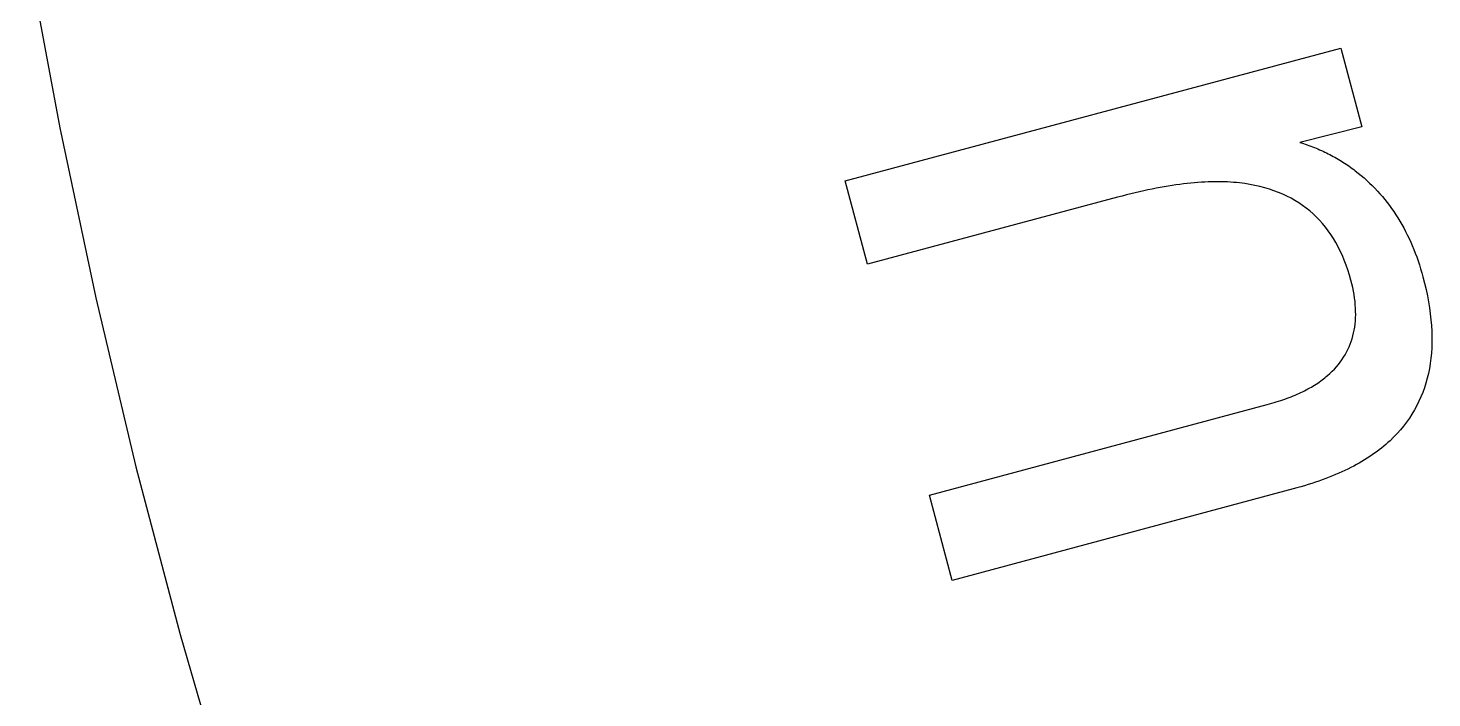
# Model space of a CAD drawing. Header units: metres. Extents: x -53 to 53, y -52 to 53.
# Drawn here: x -44.34 to -35.41, y -12.4 to -8.15 of the extents above; entities that cross this region are included whole.
import ezdxf

# ---------------------------------------------------------------- set-up
doc = ezdxf.new("R2010")
doc.units = ezdxf.units.M

msp = doc.modelspace()

# ---------------------------------------------------------------- linework, layer by layer
for p, q in [((-44.3375, -7.69328), (-44.1353, -8.77905)), ((-39.138, -9.11658), (-35.9853, -8.27179)), ((-35.9853, -8.27179), (-35.8509, -8.7731)), ((-44.1353, -8.77905), (-43.9066, -9.85954)), ((-35.8509, -8.7731), (-36.2468, -8.87195)), ((-36.2468, -8.87195), (-36.2349, -8.87558)), ((-36.2349, -8.87558), (-36.2231, -8.87933)), ((-36.2231, -8.87933), (-36.2113, -8.88319)), ((-36.2113, -8.88319), (-36.1997, -8.88718)), ((-36.1997, -8.88718), (-36.1881, -8.89127)), ((-36.1881, -8.89127), (-36.1765, -8.89548)), ((-36.1765, -8.89548), (-36.1651, -8.8998)), ((-36.1651, -8.8998), (-36.1537, -8.90424)), ((-36.1537, -8.90424), (-36.1424, -8.9088)), ((-36.1424, -8.9088), (-36.1311, -8.91345)), ((-36.1311, -8.91345), (-36.12, -8.91824)), ((-36.12, -8.91824), (-36.1089, -8.92314)), ((-36.1089, -8.92314), (-36.0979, -8.92816)), ((-36.0979, -8.92816), (-36.0869, -8.93329)), ((-36.0869, -8.93329), (-36.0761, -8.93852)), ((-36.0761, -8.93852), (-36.0653, -8.94388)), ((-36.0653, -8.94388), (-36.0545, -8.94936)), ((-36.0545, -8.94936), (-36.0439, -8.95494)), ((-36.0439, -8.95494), (-36.0333, -8.96065)), ((-36.0333, -8.96065), (-36.0228, -8.96646)), ((-36.0228, -8.96646), (-36.0124, -8.9724)), ((-36.0124, -8.9724), (-36.002, -8.97844)), ((-36.002, -8.97844), (-35.9918, -8.9846)), ((-35.9918, -8.9846), (-35.9816, -8.99088)), ((-35.9816, -8.99088), (-35.9714, -8.99725)), ((-35.9714, -8.99725), (-35.9614, -9.00377)), ((-35.9614, -9.00377), (-35.9514, -9.01039)), ((-35.9514, -9.01039), (-35.9415, -9.01714)), ((-35.9415, -9.01714), (-35.9317, -9.02397)), ((-35.9317, -9.02397), (-35.9219, -9.03094)), ((-35.9219, -9.03094), (-35.9122, -9.03802)), ((-35.9122, -9.03802), (-35.9026, -9.04523)), ((-35.9026, -9.04523), (-35.893, -9.05252)), ((-35.893, -9.05252), (-35.8742, -9.06735)), ((-35.8742, -9.06735), (-35.8557, -9.08255)), ((-35.8557, -9.08255), (-35.8375, -9.09808)), ((-35.8375, -9.09808), (-35.8197, -9.11397)), ((-38.9959, -9.64688), (-39.138, -9.11658)), ((-37.3212, -9.1991), (-37.3492, -9.20605)), ((-37.2936, -9.19244), (-37.3212, -9.1991)), ((-37.2663, -9.1861), (-37.2936, -9.19244)), ((-37.2393, -9.18004), (-37.2663, -9.1861)), ((-37.2126, -9.17429), (-37.2393, -9.18004)), ((-37.1862, -9.16884), (-37.2126, -9.17429)), ((-37.1602, -9.16368), (-37.1862, -9.16884)), ((-37.1344, -9.15883), (-37.1602, -9.16368)), ((-37.109, -9.15427), (-37.1344, -9.15883)), ((-37.0839, -9.15002), (-37.109, -9.15427)), ((-37.0592, -9.14607), (-37.0839, -9.15002)), ((-37.0347, -9.1424), (-37.0592, -9.14607)), ((-37.0105, -9.13907), (-37.0347, -9.1424)), ((-36.9867, -9.136), (-37.0105, -9.13907)), ((-36.9632, -9.13324), (-36.9867, -9.136)), ((-36.94, -9.13078), (-36.9632, -9.13324)), ((-36.9171, -9.12863), (-36.94, -9.13078)), ((-36.8946, -9.12679), (-36.9171, -9.12863)), ((-36.8723, -9.12521), (-36.8946, -9.12679)), ((-36.8504, -9.12396), (-36.8723, -9.12521)), ((-36.8288, -9.12302), (-36.8504, -9.12396)), ((-36.8075, -9.12236), (-36.8288, -9.12302)), ((-36.7865, -9.12199), (-36.8075, -9.12236)), ((-36.7659, -9.12195), (-36.7865, -9.12199)), ((-36.7455, -9.12219), (-36.7659, -9.12195)), ((-36.7255, -9.12273), (-36.7455, -9.12219)), ((-36.7058, -9.12358), (-36.7255, -9.12273)), ((-36.6864, -9.12471), (-36.7058, -9.12358)), ((-36.6673, -9.12616), (-36.6864, -9.12471)), ((-36.6486, -9.1279), (-36.6673, -9.12616)), ((-36.6301, -9.12993), (-36.6486, -9.1279)), ((-36.5965, -9.13426), (-36.6301, -9.12993)), ((-36.5637, -9.13951), (-36.5965, -9.13426)), ((-36.5316, -9.14563), (-36.5637, -9.13951)), ((-36.5003, -9.15266), (-36.5316, -9.14563)), ((-36.4697, -9.1606), (-36.5003, -9.15266)), ((-36.4398, -9.16943), (-36.4697, -9.1606)), ((-36.4108, -9.17918), (-36.4398, -9.16943)), ((-36.3825, -9.18982), (-36.4108, -9.17918)), ((-36.3549, -9.20135), (-36.3825, -9.18982)), ((-35.8197, -9.11397), (-35.8024, -9.1302)), ((-35.8024, -9.1302), (-35.7853, -9.14679)), ((-35.7853, -9.14679), (-35.7686, -9.16373)), ((-35.7686, -9.16373), (-35.7523, -9.18103)), ((-35.7523, -9.18103), (-35.7364, -9.19867)), ((-35.7364, -9.19867), (-35.7208, -9.21666)), ((-37.406, -9.22086), (-38.9959, -9.64688)), ((-37.3774, -9.2133), (-37.406, -9.22086)), ((-37.3492, -9.20605), (-37.3774, -9.2133)), ((-36.3282, -9.21379), (-36.3549, -9.20135)), ((-36.3021, -9.22713), (-36.3282, -9.21379)), ((-36.2768, -9.24138), (-36.3021, -9.22713)), ((-36.2523, -9.25652), (-36.2768, -9.24138)), ((-36.2286, -9.27255), (-36.2523, -9.25652)), ((-36.2056, -9.28949), (-36.2286, -9.27255)), ((-35.7208, -9.21666), (-35.7056, -9.235)), ((-35.7056, -9.235), (-35.6907, -9.25369)), ((-35.6907, -9.25369), (-35.6762, -9.27274)), ((-35.6762, -9.27274), (-35.6621, -9.29213)), ((-36.1833, -9.30734), (-36.2056, -9.28949)), ((-36.1618, -9.32608), (-36.1833, -9.30734)), ((-36.1411, -9.34572), (-36.1618, -9.32608)), ((-36.1211, -9.36627), (-36.1411, -9.34572)), ((-36.1019, -9.38771), (-36.1211, -9.36627)), ((-35.6621, -9.29213), (-35.6483, -9.31186)), ((-35.6483, -9.31186), (-35.6349, -9.33195)), ((-35.6349, -9.33195), (-35.6219, -9.3524)), ((-35.6219, -9.3524), (-35.6092, -9.37318)), ((-35.6092, -9.37318), (-35.5969, -9.39433)), ((-36.0834, -9.41006), (-36.1019, -9.38771)), ((-36.0657, -9.4333), (-36.0834, -9.41006)), ((-36.0488, -9.45746), (-36.0657, -9.4333)), ((-36.0326, -9.4825), (-36.0488, -9.45746)), ((-35.5969, -9.39433), (-35.5849, -9.41583)), ((-35.5849, -9.41583), (-35.5733, -9.43768)), ((-35.5733, -9.43768), (-35.5621, -9.45987)), ((-35.5621, -9.45987), (-35.5513, -9.48242)), ((-36.0171, -9.50844), (-36.0326, -9.4825)), ((-36.0024, -9.53529), (-36.0171, -9.50844)), ((-35.9885, -9.56305), (-36.0024, -9.53529)), ((-35.5513, -9.48242), (-35.5408, -9.50533)), ((-35.5408, -9.50533), (-35.5307, -9.52855)), ((-35.5307, -9.52855), (-35.5209, -9.55215)), ((-35.5209, -9.55215), (-35.5115, -9.5761)), ((-35.9754, -9.59169), (-35.9885, -9.56305)), ((-35.963, -9.62125), (-35.9754, -9.59169)), ((-35.9513, -9.65167), (-35.963, -9.62125)), ((-35.5115, -9.5761), (-35.5025, -9.60039)), ((-35.5025, -9.60039), (-35.4938, -9.62505)), ((-35.4938, -9.62505), (-35.4855, -9.65004)), ((-35.9404, -9.68301), (-35.9513, -9.65167)), ((-35.9303, -9.71529), (-35.9404, -9.68301)), ((-35.9209, -9.74843), (-35.9303, -9.71529)), ((-35.4855, -9.65004), (-35.4776, -9.67538)), ((-35.4776, -9.67538), (-35.47, -9.7011)), ((-35.47, -9.7011), (-35.4628, -9.72714)), ((-35.4628, -9.72714), (-35.4523, -9.76778)), ((-35.9149, -9.77168), (-35.9209, -9.74843)), ((-35.9096, -9.79465), (-35.9149, -9.77168)), ((-35.905, -9.81731), (-35.9096, -9.79465)), ((-35.901, -9.83965), (-35.905, -9.81731)), ((-35.4523, -9.76778), (-35.443, -9.80786)), ((-35.443, -9.80786), (-35.4346, -9.84737)), ((-43.9066, -9.85954), (-43.6514, -10.9341)), ((-35.8977, -9.86168), (-35.901, -9.83965)), ((-35.895, -9.88341), (-35.8977, -9.86168)), ((-35.8929, -9.90485), (-35.895, -9.88341)), ((-35.8916, -9.92595), (-35.8929, -9.90485)), ((-35.4346, -9.84737), (-35.4273, -9.88629)), ((-35.4273, -9.88629), (-35.4211, -9.92465)), ((-35.8926, -10.0074), (-35.8913, -9.98749)), ((-35.8908, -9.94678), (-35.8916, -9.92595)), ((-35.8913, -9.98749), (-35.8907, -9.96729)), ((-35.8907, -9.96729), (-35.8908, -9.94678)), ((-35.4211, -9.92465), (-35.4159, -9.96246)), ((-35.4159, -9.96246), (-35.4118, -9.99969)), ((-35.4118, -9.99969), (-35.4087, -10.0364)), ((-35.9085, -10.1023), (-35.904, -10.0839)), ((-35.904, -10.0839), (-35.9002, -10.0652)), ((-35.9002, -10.0652), (-35.897, -10.0462)), ((-35.897, -10.0462), (-35.8944, -10.027)), ((-35.8944, -10.027), (-35.8926, -10.0074)), ((-35.4087, -10.0364), (-35.4066, -10.0725)), ((-35.4066, -10.0725), (-35.4056, -10.108)), ((-35.9407, -10.1895), (-35.933, -10.1727)), ((-35.933, -10.1727), (-35.9259, -10.1555)), ((-35.9259, -10.1555), (-35.9194, -10.1381)), ((-35.9194, -10.1381), (-35.9137, -10.1203)), ((-35.9137, -10.1203), (-35.9085, -10.1023)), ((-35.4068, -10.1774), (-35.4089, -10.2112)), ((-35.4057, -10.143), (-35.4068, -10.1774)), ((-35.4056, -10.108), (-35.4057, -10.143)), ((-36.0009, -10.2841), (-35.9893, -10.2691)), ((-35.9893, -10.2691), (-35.9783, -10.2538)), ((-35.9783, -10.2538), (-35.9679, -10.2382)), ((-35.9679, -10.2382), (-35.9582, -10.2222)), ((-35.9582, -10.2222), (-35.9491, -10.206)), ((-35.9491, -10.206), (-35.9407, -10.1895)), ((-35.4121, -10.2445), (-35.4164, -10.2772)), ((-35.4089, -10.2112), (-35.4121, -10.2445)), ((-36.0775, -10.3616), (-36.0691, -10.3544)), ((-36.0691, -10.3544), (-36.0542, -10.341)), ((-36.0542, -10.341), (-36.0399, -10.3272)), ((-36.0399, -10.3272), (-36.0263, -10.3131)), ((-36.0263, -10.3131), (-36.0133, -10.2987)), ((-36.0133, -10.2987), (-36.0009, -10.2841)), ((-35.428, -10.3409), (-35.4354, -10.3719)), ((-35.4217, -10.3093), (-35.428, -10.3409)), ((-35.4164, -10.2772), (-35.4217, -10.3093)), ((-36.2166, -10.4514), (-36.2053, -10.4456)), ((-36.2053, -10.4456), (-36.1943, -10.4397)), ((-36.1943, -10.4397), (-36.1834, -10.4337)), ((-36.1834, -10.4337), (-36.1728, -10.4277)), ((-36.1728, -10.4277), (-36.1623, -10.4215)), ((-36.1623, -10.4215), (-36.1521, -10.4152)), ((-36.1521, -10.4152), (-36.142, -10.4088)), ((-36.142, -10.4088), (-36.1322, -10.4024)), ((-36.1322, -10.4024), (-36.1226, -10.3958)), ((-36.1226, -10.3958), (-36.1131, -10.3891)), ((-36.1131, -10.3891), (-36.1039, -10.3824)), ((-36.1039, -10.3824), (-36.0949, -10.3755)), ((-36.0949, -10.3755), (-36.0861, -10.3686)), ((-36.0861, -10.3686), (-36.0775, -10.3616)), ((-35.4534, -10.4322), (-35.4639, -10.4615)), ((-35.4438, -10.4023), (-35.4534, -10.4322)), ((-35.4354, -10.3719), (-35.4438, -10.4023)), ((-38.6025, -11.1151), (-36.4543, -10.5394)), ((-36.4543, -10.5394), (-36.4394, -10.5354)), ((-36.4394, -10.5354), (-36.4246, -10.5312)), ((-36.4246, -10.5312), (-36.4101, -10.5269)), ((-36.4101, -10.5269), (-36.3958, -10.5226)), ((-36.3958, -10.5226), (-36.3817, -10.5181)), ((-36.3817, -10.5181), (-36.3677, -10.5135)), ((-36.3677, -10.5135), (-36.354, -10.5089)), ((-36.354, -10.5089), (-36.3405, -10.5042)), ((-36.3405, -10.5042), (-36.3272, -10.4993)), ((-36.3272, -10.4993), (-36.3141, -10.4944)), ((-36.3141, -10.4944), (-36.3012, -10.4893)), ((-36.3012, -10.4893), (-36.2885, -10.4842)), ((-36.2885, -10.4842), (-36.276, -10.479)), ((-36.276, -10.479), (-36.2637, -10.4736)), ((-36.2637, -10.4736), (-36.2516, -10.4682)), ((-36.2516, -10.4682), (-36.2398, -10.4627)), ((-36.2398, -10.4627), (-36.2281, -10.4571)), ((-36.2281, -10.4571), (-36.2166, -10.4514)), ((-35.4881, -10.5184), (-35.5018, -10.546)), ((-35.4755, -10.4902), (-35.4881, -10.5184)), ((-35.4639, -10.4615), (-35.4755, -10.4902)), ((-35.5492, -10.6254), (-35.5671, -10.6507)), ((-35.5324, -10.5995), (-35.5492, -10.6254)), ((-35.5166, -10.573), (-35.5324, -10.5995)), ((-35.5018, -10.546), (-35.5166, -10.573)), ((-35.606, -10.6997), (-35.6271, -10.7233)), ((-35.586, -10.6755), (-35.606, -10.6997)), ((-35.5671, -10.6507), (-35.586, -10.6755)), ((-35.7119, -10.8041), (-35.7259, -10.8155)), ((-35.6983, -10.7925), (-35.7119, -10.8041)), ((-35.6852, -10.7808), (-35.6983, -10.7925)), ((-35.6723, -10.7689), (-35.6852, -10.7808)), ((-35.6492, -10.7464), (-35.6723, -10.7689)), ((-35.6271, -10.7233), (-35.6492, -10.7464)), ((-35.8336, -10.8909), (-35.8505, -10.901)), ((-35.8172, -10.8806), (-35.8336, -10.8909)), ((-35.801, -10.8702), (-35.8172, -10.8806)), ((-35.7853, -10.8596), (-35.801, -10.8702)), ((-35.7699, -10.8488), (-35.7853, -10.8596)), ((-35.7548, -10.8379), (-35.7699, -10.8488)), ((-35.7402, -10.8268), (-35.7548, -10.8379)), ((-35.7259, -10.8155), (-35.7402, -10.8268)), ((-43.6514, -10.9341), (-43.3699, -12.0021)), ((-36.0187, -10.9848), (-36.0392, -10.9932)), ((-35.9985, -10.9761), (-36.0187, -10.9848)), ((-35.9787, -10.9673), (-35.9985, -10.9761)), ((-35.9593, -10.9583), (-35.9787, -10.9673)), ((-35.9403, -10.9492), (-35.9593, -10.9583)), ((-35.9216, -10.9398), (-35.9403, -10.9492)), ((-35.9033, -10.9304), (-35.9216, -10.9398)), ((-35.8853, -10.9208), (-35.9033, -10.9304)), ((-35.8677, -10.911), (-35.8853, -10.9208)), ((-35.8505, -10.901), (-35.8677, -10.911)), ((-36.2643, -11.0692), (-36.2888, -11.0759)), ((-36.2402, -11.0623), (-36.2643, -11.0692)), ((-36.2164, -11.0553), (-36.2402, -11.0623)), ((-36.1929, -11.0481), (-36.2164, -11.0553)), ((-36.1699, -11.0408), (-36.1929, -11.0481)), ((-36.1472, -11.0332), (-36.1699, -11.0408)), ((-36.1248, -11.0256), (-36.1472, -11.0332)), ((-36.1029, -11.0177), (-36.1248, -11.0256)), ((-36.0813, -11.0097), (-36.1029, -11.0177)), ((-36.06, -11.0016), (-36.0813, -11.0097)), ((-36.0392, -10.9932), (-36.06, -11.0016)), ((-38.4574, -11.657), (-38.6025, -11.1151)), ((-36.2888, -11.0759), (-38.4574, -11.657)), ((-43.3699, -12.0021), (-43.0623, -13.0628))]:
    msp.add_line(p, q)

doc.saveas('drawing.dxf')
